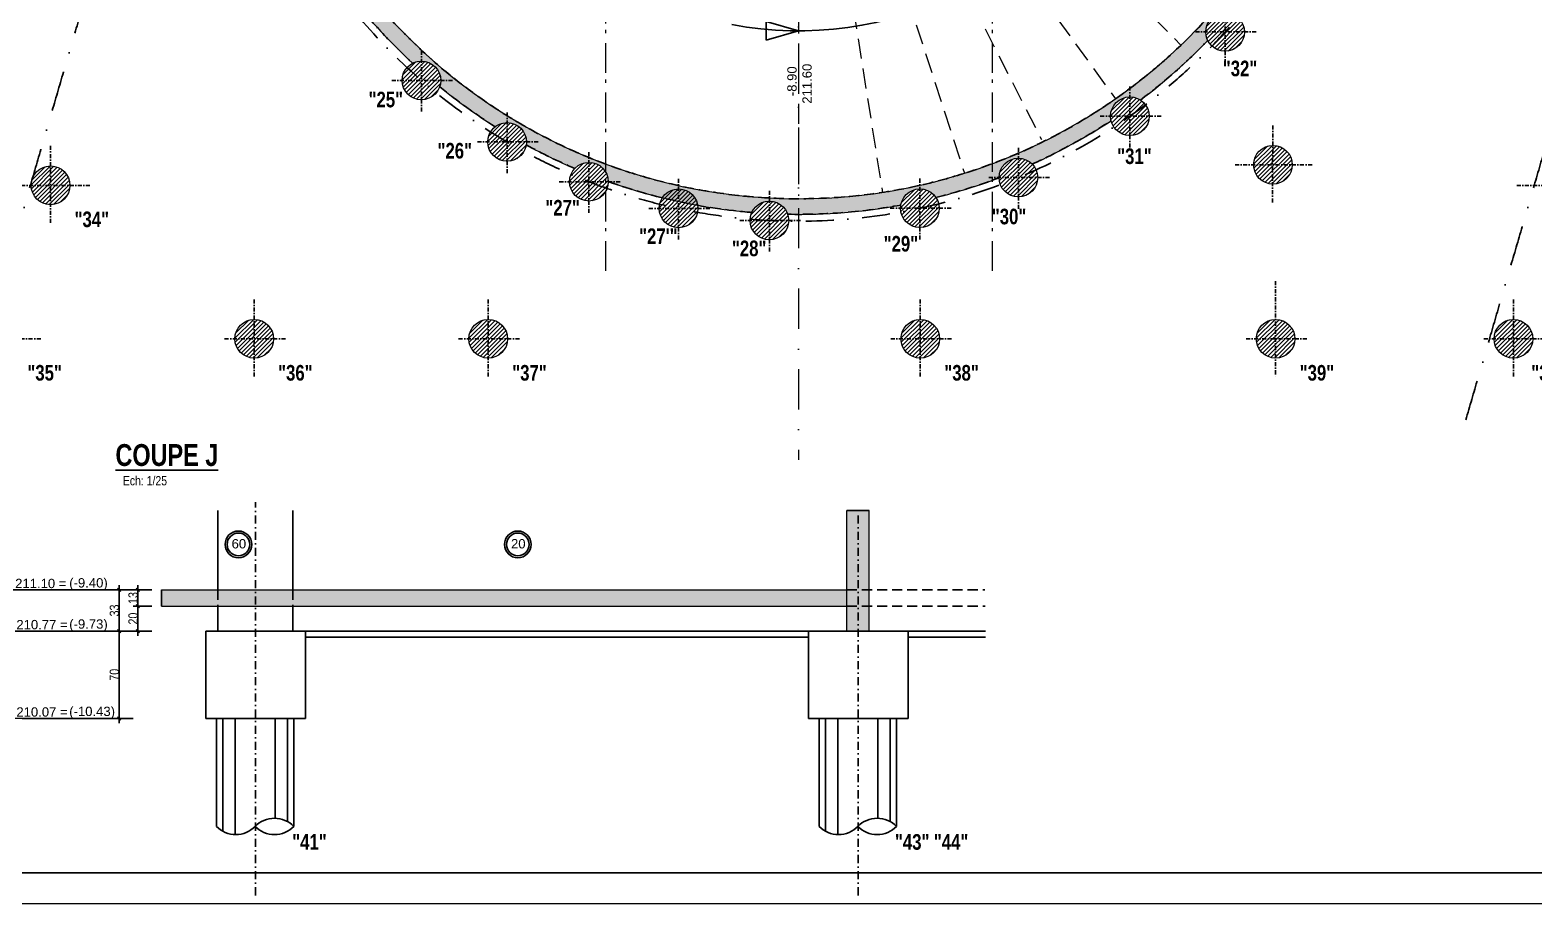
# Model space of a CAD drawing. Header units: centimetres. Extents: x 0 to 26456, y -12469 to -8269.
# Drawn here: x 16620 to 19030, y -12469 to -11069 of the extents above; entities that cross this region are included whole.
import ezdxf
from ezdxf.enums import TextEntityAlignment as Align

# ---------------------------------------------------------------- set-up
doc = ezdxf.new("R2010")
doc.units = ezdxf.units.CM
doc.header["$LTSCALE"] = 25.4
doc.header["$PDMODE"] = 1
doc.header["$PDSIZE"] = -2
for name, pattern in [('CACHEX2', [19.05, 12.7, -6.35]), ('Style de ligne -6', [1.04164, 0.625, -0.20828, 0.06943, -0.13893]), ('TIRETPTX2', [50.8, 25.4, -12.7, 0, -12.7])]:
    doc.linetypes.add(name, pattern=pattern)
for name, color, linetype in [('01_cote_gen', 4, 'Continuous'), ('01_linteaux', 2, 'Continuous'), ('01_murs_sup', 2, 'CACHEX2'), ('01_poch_murs', 253, 'Continuous'), ('01_texte', 230, 'Continuous'), ('AA_COTES', 2, 'Continuous')]:
    doc.layers.add(name, color=color, linetype=linetype)
for name, color, linetype, lineweight in [('01_murs_coup', 5, 'Continuous', 60), ('01_PIEUX', 5, 'Continuous', 60), ('B Général', 7, 'Continuous', 5)]:
    doc.layers.add(name, color=color, linetype=linetype, lineweight=lineweight)
doc.styles.add('impact', font='impact.ttf')
doc.styles.add('MATTE_TXT', font='arial.ttf')
doc.styles.add('STYLE2', font='ARIALN.TTF')
doc.dimstyles.new('JB25', dxfattribs={"dimscale": 0.1, "dimtxt": 150, "dimasz": 15, "dimexe": 0.1, "dimexo": 0.1, "dimgap": 0.09, "dimtad": 1, "dimdec": 1, "dimlfac": 0.5, "dimdsep": 46, "dimtxsty": 'STYLE2', "dimblk1": 'BOND_G', "dimblk2": 'BOND_D', "dimsah": 1, "dimcen": 1.5, "dimdle": 0.01, "dimse1": 1, "dimse2": 1, "dimclrd": 4, "dimclre": 2, "dimclrt": 6, "dimazin": 2, "dimtfac": 2.333333, "dimtdec": 1, "dimtix": 1, "dimtmove": 2, "dimatfit": 3, "dimldrblk": 'BOND_G', "dimfxl": 1, "dimtolj": 1, "dimtzin": 0, "dimarcsym": 0})

# ---------------------------------------------------------------- blocks, each defined once
blk = doc.blocks.new('BOND_G')
at = {"layer": 'AA_COTES', "color": 0}
for p, q in [((5, 0), (-5, 0)), ((1.8, 1.8), (-1.8, -1.8)), ((0, -5), (0, 15))]:
    blk.add_line(p, q, dxfattribs=at)
blk = doc.blocks.new('BOND_D')
at = {"layer": 'AA_COTES', "color": 0}
for p, q in [((5, 0), (-5, 0)), ((-1.8, -1.8), (1.8, 1.8)), ((0, 5), (0, -15))]:
    blk.add_line(p, q, dxfattribs=at)
blk = doc.blocks.new('*D297')
at = {"layer": '01_cote_gen', "color": 4, "lineweight": -2, "ltscale": 3, "transparency": 16777216}
blk.add_line((16763.1, -12170.4), (16763.1, -12033.4), dxfattribs=at)
at = {"layer": 'Defpoints', "color": 0, "ltscale": 3, "transparency": 16777216}
for p in [(16763.1, -12031.9), (16901.6, -12031.9), (16901.6, -12171.9)]:
    blk.add_point(p, dxfattribs=at)
at = {"layer": '01_cote_gen', "color": 4, "lineweight": -2, "ltscale": 3, "transparency": 16777216, "xscale": 1.5, "yscale": 1.5, "zscale": 1.5}
for name, p, rotation in [('BOND_D', (16763.1, -12031.9), 90), ('BOND_G', (16763.1, -12171.9), 270)]:
    blk.add_blockref(name, p, dxfattribs=dict(at, rotation=rotation))
at = {"layer": '01_cote_gen', "color": 6, "ltscale": 3, "transparency": 16777216, "insert": (16755.4, -12101.9), "char_height": 15, "attachment_point": 5, "rotation": 90, "style": 'STYLE2'}
blk.add_mtext('\\A1;70', dxfattribs=at)
blk = doc.blocks.new('*D298')
at = {"layer": '01_cote_gen', "color": 4, "lineweight": -2, "ltscale": 3, "transparency": 16777216}
blk.add_line((16763.1, -12030.4), (16763.1, -11967.4), dxfattribs=at)
at = {"layer": 'Defpoints', "color": 0, "ltscale": 3, "transparency": 16777216}
for p in [(16763.1, -11965.9), (16863.3, -11965.9), (16785.6, -12031.9)]:
    blk.add_point(p, dxfattribs=at)
at = {"layer": '01_cote_gen', "color": 4, "lineweight": -2, "ltscale": 3, "transparency": 16777216, "xscale": 1.5, "yscale": 1.5, "zscale": 1.5}
for name, p, rotation in [('BOND_D', (16763.1, -11965.9), 90), ('BOND_G', (16763.1, -12031.9), 270)]:
    blk.add_blockref(name, p, dxfattribs=dict(at, rotation=rotation))
at = {"layer": '01_cote_gen', "color": 6, "ltscale": 3, "transparency": 16777216, "insert": (16755.4, -11998.9), "char_height": 15, "attachment_point": 5, "rotation": 90, "style": 'STYLE2'}
blk.add_mtext('\\A1;33', dxfattribs=at)
blk = doc.blocks.new('*D299')
at = {"layer": '01_cote_gen', "color": 4, "lineweight": -2, "ltscale": 3, "transparency": 16777216}
blk.add_line((16793, -12030.4), (16793, -11993.4), dxfattribs=at)
at = {"layer": 'Defpoints', "color": 0, "ltscale": 3, "transparency": 16777216}
for p in [(16793, -11991.9), (16909.1, -11991.9), (16909.1, -12031.9)]:
    blk.add_point(p, dxfattribs=at)
at = {"layer": '01_cote_gen', "color": 4, "lineweight": -2, "ltscale": 3, "transparency": 16777216, "xscale": 1.5, "yscale": 1.5, "zscale": 1.5}
for name, p, rotation in [('BOND_D', (16793, -11991.9), 90), ('BOND_G', (16793, -12031.9), 270)]:
    blk.add_blockref(name, p, dxfattribs=dict(at, rotation=rotation))
at = {"layer": '01_cote_gen', "color": 6, "ltscale": 3, "transparency": 16777216, "insert": (16785.4, -12011.9), "char_height": 15, "attachment_point": 5, "rotation": 90, "style": 'STYLE2'}
blk.add_mtext('\\A1;20', dxfattribs=at)
blk = doc.blocks.new('*D300')
at = {"layer": '01_cote_gen', "color": 4, "lineweight": -2, "ltscale": 3, "transparency": 16777216}
blk.add_line((16793, -11990.4), (16793, -11967.4), dxfattribs=at)
at = {"layer": 'Defpoints', "color": 0, "ltscale": 3, "transparency": 16777216}
for p in [(16793, -11965.9), (16876.7, -11965.9), (16876.7, -11991.9)]:
    blk.add_point(p, dxfattribs=at)
at = {"layer": '01_cote_gen', "color": 4, "lineweight": -2, "ltscale": 3, "transparency": 16777216, "xscale": 1.5, "yscale": 1.5, "zscale": 1.5}
for name, p, rotation in [('BOND_D', (16793, -11965.9), 90), ('BOND_G', (16793, -11991.9), 270)]:
    blk.add_blockref(name, p, dxfattribs=dict(at, rotation=rotation))
at = {"layer": '01_cote_gen', "color": 6, "ltscale": 3, "transparency": 16777216, "insert": (16785.4, -11978.9), "char_height": 15, "attachment_point": 5, "rotation": 90, "style": 'STYLE2'}
blk.add_mtext('\\A1;13', dxfattribs=at)

msp = doc.modelspace()

# ---------------------------------------------------------------- hatches: boundary and pattern name
at = {"layer": '01_murs_sup', "ltscale": 3}
h = msp.add_hatch(dxfattribs=at)
h.set_pattern_fill('DASH', color=256, scale=2.5, angle=135)
h.set_pattern_definition([(135, (-18475.379, -6e-11), (-11.2253202, 9e-16), [7.9375, -7.9375])])
h.paths.add_polyline_path([(18720.81, -10726.32), (18720.82, -10629.26), (18909.34, -10629.26), (18909.34, -10613.26), (18720.82, -10613.26), (18720.82, -10479.62), (18700.82, -10479.62), (18700.82, -10629.26), (18700.82, -10706.26, -0.3316166), (17851.81, -11338.92), (17851.81, -11363.92, 0.0452602), (18015.72, -11349.05, -0.6784921), (18072.04, -11336.9, 0.0290858), (18173.13, -11305.37, -0.6786651), (18226.38, -11283.35, 0.0396314), (18352.71, -11213.85, -0.0588917), (18351.86, -11206.62, -0.5957939), (18399.81, -11180.67, 0.0395919), (18507.67, -11085.19, -0.1147068), (18504.49, -11071.52, -0.5230756), (18546.32, -11042.47, 0.1000911)])
h.paths.add_polyline_path([(16981.4, -10618.44), (16978.05, -10479.62), (16953.04, -10479.62), (16955.93, -10599.33, -0.3287556), (16977.76, -10628.94, -0.2553953), (16963.51, -10655.03, 0.0607162), (17038.06, -10862.48, -0.4496334), (17072.75, -10893.26, -0.1753609), (17065.57, -10913.1, 0.0183685), (17101.47, -10969.56, -0.4913803), (17140.32, -10999.55, -0.1403271), (17135.63, -11015.96, 0.0395373), (17233.18, -11121.67, -0.562063), (17278.43, -11149.21, -0.0842861), (17276.69, -11159.44, 0.0301172), (17365.74, -11223.41, -0.6241365), (17415.77, -11247.88, -0.0381852), (17415.41, -11252.6, 0.0237593), (17493.25, -11290.39, -0.6784921), (17546.9, -11311.38, 0.0648347), (17776.91, -11360.84, -0.6784921), (17834.45, -11363.76, 0.004763), (17851.81, -11363.92), (17851.81, -11338.92, -0.3601863)])
at = {"layer": '01_poch_murs', "ltscale": 3}
h = msp.add_hatch(color=256, dxfattribs=at)
h.dxf.hatch_style = 1
h.paths.add_polyline_path([(17150.37, -9860.97), (17144.26, -9860.97, -0.3180508), (17117.12, -9884.34), (17090.47, -9973.14, -0.2237955), (17101.73, -9997.05, -0.098973), (17099.35, -10008.97), (17105.92, -10008.97)])
h.paths.add_polyline_path([(17105.92, -10008.97), (17099.35, -10008.97, -0.2738205), (17074.05, -10027.87), (17047.32, -10116.96, -0.220612), (17058.29, -10140.62, -0.3797029), (17030.98, -10171.4), (17004.37, -10260.09, -0.2332342), (17016.51, -10284.68, -0.3935894), (16987.7, -10315.61), (16961.22, -10403.76, -0.2331529), (16973.35, -10428.35, -0.3194979), (16952.51, -10457.64), (16953.04, -10479.62), (16978.05, -10479.62), (16977.04, -10438), (17063.88, -10148.9, -0.2017053), (17065, -10145.19)])
h.paths.add_polyline_path([(16978.05, -10479.62), (16953.04, -10479.62), (16955.93, -10599.33, -0.2401934), (16976.11, -10618.97), (16981.42, -10618.97)])
h.paths.add_polyline_path([(16981.5, -10618.97), (16976.11, -10618.97, -0.0820807), (16977.76, -10628.94, -0.2553953), (16963.51, -10655.03, 0.0607162), (17038.06, -10862.48, -0.4275821), (17072.67, -10890.97), (17081.67, -10890.97, -0.0823425)])
h.paths.add_polyline_path([(17081.67, -10890.97), (17072.67, -10890.97, -0.0184954), (17072.75, -10893.26, -0.1753609), (17065.57, -10913.1, 0.0183685), (17101.47, -10969.56, -0.4913803), (17140.32, -10999.55, -0.1403271), (17135.63, -11015.96, 0.0395373), (17233.18, -11121.67, -0.562063), (17278.43, -11149.21, -0.0842861), (17276.69, -11159.44, 0.0301172), (17365.74, -11223.41, -0.6241365), (17415.77, -11247.88, -0.0381852), (17415.41, -11252.6, 0.0237593), (17493.25, -11290.39, -0.5039318), (17542.76, -11296.07), (17542.76, -11283.28, -0.1761229)])
h.paths.add_polyline_path([(17542.76, -11283.28), (17542.76, -11296.07, -0.1300831), (17546.9, -11311.38, 0.0648347), (17776.91, -11360.84, -0.6784921), (17834.45, -11363.76, 0.004763), (17851.81, -11363.92), (17851.81, -11338.92, -0.0893124)])
h.paths.add_polyline_path([(18072.04, -11336.9, 0.0260462), (18162.75, -11309.21), (18162.75, -11282.57, -0.0898896), (17851.81, -11338.92), (17851.81, -11363.92, 0.0452602), (18015.72, -11349.05, -0.6784921)])
edge = h.paths.add_edge_path()
edge.add_line((17310.68, -9376.73), (17287.62, -9366.99))
edge.add_arc((18368.61, -9894.24), 1202.73, 153.99932, 155.85521)
edge.add_arc((17249.48, -9424.48), 31, 0, 45.76044, ccw=False)
edge.add_arc((17249.48, -9424.48), 31, -91.30112, 0, ccw=False)
edge.add_arc((18368.61, -9894.24), 1202.73, 158.60411, 160.75961)
edge.add_line((17233.07, -9497.9), (17208.6, -9579.46))
edge.add_arc((17189.66, -9604), 31, 0, 52.34448, ccw=False)
edge.add_arc((17189.66, -9604), 31, -85.7487, 0, ccw=False)
edge.add_line((17191.95, -9634.92), (17176.77, -9685.53))
edge.add_arc((17157.61, -9709.91), 31, 0, 51.83882, ccw=False)
edge.add_arc((17157.61, -9709.91), 31, -85.24304, 0, ccw=False)
edge.add_line((17160.19, -9740.8), (17133.62, -9829.33))
edge.add_arc((17114.17, -9853.48), 31, 0, 51.15047, ccw=False)
edge.add_arc((17114.17, -9853.48), 31, -13.98144, 0, ccw=False)
edge.add_line((17144.26, -9860.97), (17150.37, -9860.97))
edge.add_line((17150.37, -9860.97), (17258.65, -9500.52))
edge.add_arc((18368.61, -9894.24), 1177.73, 153.93352, 160.46959, ccw=False)
h = msp.add_hatch(color=256, dxfattribs=at)
h.dxf.hatch_style = 1
h.paths.add_polyline_path([(18616.82, -10947.57), (18616.82, -11033.26), (18720.82, -11033.26), (18720.82, -10903.22), (18700.88, -10903.22), (18700.82, -11013.26), (18636.82, -11013.26), (18636.82, -10903.22), (18700.82, -10903.22), (18700.82, -10890.97), (18616.82, -10890.97), (18616.82, -10899.85, -0.1725507), (18162.75, -11282.57), (18162.75, -11309.21, 0.0030373), (18173.13, -11305.37, -0.0034591), (18173.13, -11304.94, -0.6736246), (18226.38, -11283.35, 0.0396314), (18352.71, -11213.85, -0.0588917), (18351.86, -11206.62, -0.5957939), (18399.81, -11180.67, 0.0395919), (18507.67, -11085.19, -0.1147068), (18504.49, -11071.52, -0.5230756), (18546.32, -11042.47, 0.0324782)])
h.paths.add_polyline_path([(18700.82, -10878.22), (18616.82, -10878.22), (18616.82, -10890.97), (18700.82, -10890.97)])
at = {"layer": '01_poch_murs'}
h = msp.add_hatch(dxfattribs=at)
h.set_pattern_fill('ANSI31', color=256, scale=1.5)
h.set_pattern_definition([(45, (326.797, -2368.2505), (-3.367596, 3.367596), [])])
h.paths.add_polyline_path([(18535.49, -11040.52, 0.4142136), (18504.49, -11071.52), (18535.49, -11071.52)])
h.paths.add_polyline_path([(18535.49, -11071.52), (18504.49, -11071.52, 0.4142136), (18535.49, -11102.52)])
h.paths.add_polyline_path([(18535.49, -11040.52), (18535.49, -11071.52), (18566.49, -11071.52, 0.4142136)])
h.paths.add_polyline_path([(18566.49, -11071.52), (18535.49, -11071.52), (18535.49, -11102.52, 0.4142136)])
h = msp.add_hatch(dxfattribs=at)
h.set_pattern_fill('ANSI31', color=256, scale=1.5)
h.set_pattern_definition([(45, (-961.266, -2445.938), (-3.367596, 3.367596), [])])
h.paths.add_polyline_path([(17247.43, -11118.21, 0.4142136), (17216.43, -11149.21), (17247.43, -11149.21)])
h.paths.add_polyline_path([(17247.43, -11149.21), (17216.43, -11149.21, 0.4142136), (17247.43, -11180.21)])
h.paths.add_polyline_path([(17247.43, -11118.21), (17247.43, -11149.21), (17278.43, -11149.21, 0.4142136)])
h.paths.add_polyline_path([(17278.43, -11149.21), (17247.43, -11149.21), (17247.43, -11180.21, 0.4142136)])
h = msp.add_hatch(dxfattribs=at)
h.set_pattern_fill('ANSI31', color=256, scale=1.5)
h.set_pattern_definition([(45, (174.166, -2503.357), (-3.367596, 3.367596), [])])
h.paths.add_polyline_path([(18382.86, -11175.62, 0.4142136), (18351.86, -11206.62), (18382.86, -11206.62)])
h.paths.add_polyline_path([(18382.86, -11206.62), (18351.86, -11206.62, 0.4142136), (18382.86, -11237.62)])
h.paths.add_polyline_path([(18382.86, -11175.62), (18382.86, -11206.62), (18413.86, -11206.62, 0.4142136)])
h.paths.add_polyline_path([(18413.86, -11206.62), (18382.86, -11206.62), (18382.86, -11237.62, 0.4142136)])
h = msp.add_hatch(dxfattribs=at)
h.set_pattern_fill('ANSI31', color=256, scale=1.5)
h.set_pattern_definition([(45, (-823.922, -2544.6157), (-3.367596, 3.367596), [])])
h.paths.add_polyline_path([(17384.77, -11216.88, 0.4142136), (17353.77, -11247.88), (17384.77, -11247.88)])
h.paths.add_polyline_path([(17384.77, -11247.88), (17353.77, -11247.88, 0.4142136), (17384.77, -11278.88)])
h.paths.add_polyline_path([(17384.77, -11216.88), (17384.77, -11247.88), (17415.77, -11247.88, 0.4142136)])
h.paths.add_polyline_path([(17415.77, -11247.88), (17384.77, -11247.88), (17384.77, -11278.88, 0.4142136)])
h = msp.add_hatch(dxfattribs=at)
h.set_pattern_fill('ANSI31', color=256, scale=1.5)
h.set_pattern_definition([(45, (403.5276, -2581.143), (-3.367596, 3.367596), [])])
h.paths.add_polyline_path([(18612.22, -11253.41, 0.4142136), (18581.22, -11284.41), (18612.22, -11284.41)])
h.paths.add_polyline_path([(18612.22, -11284.41), (18581.22, -11284.41, 0.4142136), (18612.22, -11315.41)])
h.paths.add_polyline_path([(18612.22, -11253.41), (18612.22, -11284.41), (18643.22, -11284.41, 0.4142136)])
h.paths.add_polyline_path([(18643.22, -11284.41), (18612.22, -11284.41), (18612.22, -11315.41, 0.4142136)])
h = msp.add_hatch(dxfattribs=at)
h.set_pattern_fill('ANSI31', color=256, scale=1.5)
h.set_pattern_definition([(45, (-4.5607, -2601.6747), (-3.367596, 3.367596), [])])
h.paths.add_polyline_path([(18204.13, -11273.94, 0.4142136), (18173.13, -11304.94), (18204.13, -11304.94)])
h.paths.add_polyline_path([(18204.13, -11304.94), (18173.13, -11304.94, 0.4142136), (18204.13, -11335.94)])
h.paths.add_polyline_path([(18204.13, -11273.94), (18204.13, -11304.94), (18235.13, -11304.94, 0.4142136)])
h.paths.add_polyline_path([(18235.13, -11304.94), (18204.13, -11304.94), (18204.13, -11335.94, 0.4142136)])
h = msp.add_hatch(dxfattribs=at)
h.set_pattern_fill('ANSI31', color=256, scale=1.5)
h.set_pattern_definition([(45, (-1555.6746, -2614.154), (-3.367596, 3.367596), [])])
h.paths.add_polyline_path([(16653.02, -11286.42, 0.4142136), (16622.02, -11317.42), (16653.02, -11317.42)])
h.paths.add_polyline_path([(16653.02, -11317.42), (16622.02, -11317.42, 0.4142136), (16653.02, -11348.42)])
h.paths.add_polyline_path([(16653.02, -11286.42), (16653.02, -11317.42), (16684.02, -11317.42, 0.4142136)])
h.paths.add_polyline_path([(16684.02, -11317.42), (16653.02, -11317.42), (16653.02, -11348.42, 0.4142136)])
h = msp.add_hatch(dxfattribs=at)
h.set_pattern_fill('ANSI31', color=256, scale=1.5)
h.set_pattern_definition([(45, (-692.791, -2608.289), (-3.367596, 3.367596), [])])
h.paths.add_polyline_path([(17515.9, -11280.56, 0.4142136), (17484.9, -11311.56), (17515.9, -11311.56)])
h.paths.add_polyline_path([(17515.9, -11311.56), (17484.9, -11311.56, 0.4142136), (17515.9, -11342.56)])
h.paths.add_polyline_path([(17515.9, -11280.56), (17515.9, -11311.56), (17546.9, -11311.56, 0.4142136)])
h.paths.add_polyline_path([(17546.9, -11311.56), (17515.9, -11311.56), (17515.9, -11342.56, 0.4142136)])
h = msp.add_hatch(dxfattribs=at)
h.set_pattern_fill('ANSI31', color=256, scale=1.5)
h.set_pattern_definition([(45, (-549.159, -2651.016), (-3.367596, 3.367596), [])])
h.paths.add_polyline_path([(17659.53, -11323.28, 0.4142136), (17628.53, -11354.28), (17659.53, -11354.28)])
h.paths.add_polyline_path([(17659.53, -11354.28), (17628.53, -11354.28, 0.4142136), (17659.53, -11385.28)])
h.paths.add_polyline_path([(17659.53, -11323.28), (17659.53, -11354.28), (17690.53, -11354.28, 0.4142136)])
h.paths.add_polyline_path([(17690.53, -11354.28), (17659.53, -11354.28), (17659.53, -11385.28, 0.4142136)])
h = msp.add_hatch(dxfattribs=at)
h.set_pattern_fill('ANSI31', color=256, scale=1.5)
h.set_pattern_definition([(45, (-162.395, -2650.908), (-3.367596, 3.367596), [])])
h.paths.add_polyline_path([(18046.3, -11323.18, 0.4142136), (18015.3, -11354.18), (18046.3, -11354.18)])
h.paths.add_polyline_path([(18046.3, -11354.18), (18015.3, -11354.18, 0.4142136), (18046.3, -11385.18)])
h.paths.add_polyline_path([(18046.3, -11323.18), (18046.3, -11354.18), (18077.3, -11354.18, 0.4142136)])
h.paths.add_polyline_path([(18077.3, -11354.18), (18046.3, -11354.18), (18046.3, -11385.18, 0.4142136)])
h = msp.add_hatch(dxfattribs=at)
h.set_pattern_fill('ANSI31', color=256, scale=1.5)
h.set_pattern_definition([(45, (-403.591, -2670.4714), (-3.367596, 3.367596), [])])
h.paths.add_polyline_path([(17805.1, -11342.74, 0.4142136), (17774.1, -11373.74), (17805.1, -11373.74)])
h.paths.add_polyline_path([(17805.1, -11373.74), (17774.1, -11373.74, 0.4142136), (17805.1, -11404.74)])
h.paths.add_polyline_path([(17805.1, -11342.74), (17805.1, -11373.74), (17836.1, -11373.74, 0.4142136)])
h.paths.add_polyline_path([(17836.1, -11373.74), (17805.1, -11373.74), (17805.1, -11404.74, 0.4142136)])
h = msp.add_hatch(dxfattribs=at)
h.set_pattern_fill('ANSI31', color=256, scale=1.5)
h.set_pattern_definition([(45, (-1229.265, -2860.177), (-3.367596, 3.367596), [])])
h.paths.add_polyline_path([(16979.43, -11532.44, 0.4142136), (16948.43, -11563.44), (16979.43, -11563.44)])
h.paths.add_polyline_path([(16979.43, -11563.44), (16948.43, -11563.44, 0.4142136), (16979.43, -11594.44)])
h.paths.add_polyline_path([(16979.43, -11532.44), (16979.43, -11563.44), (17010.43, -11563.44, 0.4142136)])
h.paths.add_polyline_path([(17010.43, -11563.44), (16979.43, -11563.44), (16979.43, -11594.44, 0.4142136)])
h = msp.add_hatch(dxfattribs=at)
h.set_pattern_fill('ANSI31', color=256, scale=1.5)
h.set_pattern_definition([(45, (-854.217, -2860.177), (-3.367596, 3.367596), [])])
h.paths.add_polyline_path([(17354.48, -11532.44, 0.4142136), (17323.48, -11563.44), (17354.48, -11563.44)])
h.paths.add_polyline_path([(17354.48, -11563.44), (17323.48, -11563.44, 0.4142136), (17354.48, -11594.44)])
h.paths.add_polyline_path([(17354.48, -11532.44), (17354.48, -11563.44), (17385.48, -11563.44, 0.4142136)])
h.paths.add_polyline_path([(17385.48, -11563.44), (17354.48, -11563.44), (17354.48, -11594.44, 0.4142136)])
h = msp.add_hatch(dxfattribs=at)
h.set_pattern_fill('ANSI31', color=256, scale=1.5)
h.set_pattern_definition([(45, (-161.6947, -2860.177), (-3.367596, 3.367596), [])])
h.paths.add_polyline_path([(18047, -11532.44, 0.4142136), (18016, -11563.44), (18047, -11563.44)])
h.paths.add_polyline_path([(18047, -11563.44), (18016, -11563.44, 0.4142136), (18047, -11594.44)])
h.paths.add_polyline_path([(18047, -11532.44), (18047, -11563.44), (18078, -11563.44, 0.4142136)])
h.paths.add_polyline_path([(18078, -11563.44), (18047, -11563.44), (18047, -11594.44, 0.4142136)])
h = msp.add_hatch(dxfattribs=at)
h.set_pattern_fill('ANSI31', color=256, scale=1.5)
h.set_pattern_definition([(45, (407.8276, -2860.177), (-3.367596, 3.367596), [])])
h.paths.add_polyline_path([(18616.52, -11532.44, 0.4142136), (18585.52, -11563.44), (18616.52, -11563.44)])
h.paths.add_polyline_path([(18616.52, -11563.44), (18585.52, -11563.44, 0.4142136), (18616.52, -11594.44)])
h.paths.add_polyline_path([(18616.52, -11532.44), (18616.52, -11563.44), (18647.52, -11563.44, 0.4142136)])
h.paths.add_polyline_path([(18647.52, -11563.44), (18616.52, -11563.44), (18616.52, -11594.44, 0.4142136)])
h = msp.add_hatch(dxfattribs=at)
h.set_pattern_fill('ANSI31', color=256, scale=1.5)
h.set_pattern_definition([(45, (788.9525, -2860.177), (-3.367596, 3.367596), [])])
h.paths.add_polyline_path([(18997.64, -11532.44, 0.4142136), (18966.64, -11563.44), (18997.64, -11563.44)])
h.paths.add_polyline_path([(18997.64, -11563.44), (18966.64, -11563.44, 0.4142136), (18997.64, -11594.44)])
h.paths.add_polyline_path([(18997.64, -11532.44), (18997.64, -11563.44), (19028.64, -11563.44, 0.4142136)])
h.paths.add_polyline_path([(19028.64, -11563.44), (18997.64, -11563.44), (18997.64, -11594.44, 0.4142136)])
at = {"layer": '01_poch_murs', "ltscale": 3}
h = msp.add_hatch(color=256, dxfattribs=at)
h.dxf.hatch_style = 1
h.paths.add_polyline_path([(17929.27, -11965.92), (16830.6, -11965.92), (16830.6, -11991.92), (17929.27, -11991.92)])
h.paths.add_polyline_path([(17965.27, -11838.61), (17929.27, -11838.61), (17929.27, -12031.92), (17965.27, -12031.92)])

# ---------------------------------------------------------------- linework, layer by layer
at = {"layer": '01_linteaux', "linetype": 'TIRETPTX2', "ltscale": 0.01}
for p, q in [((18535.49, -11121.52), (18535.49, -11021.52)), ((18585.49, -11071.52), (18485.49, -11071.52)), ((17247.43, -11199.21), (17247.43, -11099.21)), ((17297.43, -11149.21), (17197.43, -11149.21)), ((18382.86, -11256.62), (18382.86, -11156.62)), ((17384.77, -11297.88), (17384.77, -11197.88)), ((18432.86, -11206.62), (18332.86, -11206.62)), ((18611.81, -11221.25), (18611.61, -11347.57)), ((16653.12, -11254.26), (16652.92, -11380.58)), ((17434.77, -11247.88), (17334.77, -11247.88)), ((18204.13, -11354.94), (18204.13, -11254.94)), ((17515.9, -11361.56), (17515.9, -11261.56)), ((18674.86, -11284.41), (18548.55, -11284.41)), ((16716.18, -11317.42), (16589.86, -11317.42)), ((17565.9, -11311.56), (17465.9, -11311.56)), ((17659.53, -11404.28), (17659.53, -11304.28)), ((17805.1, -11423.74), (17805.1, -11323.74)), ((18046.3, -11404.18), (18046.3, -11304.18)), ((18254.13, -11304.94), (18154.13, -11304.94)), ((19126.41, -11317.42), (19000.09, -11317.42)), ((17709.53, -11354.28), (17609.53, -11354.28)), ((17855.1, -11373.74), (17755.1, -11373.74)), ((18096.3, -11354.18), (17996.3, -11354.18)), ((18616.52, -11470.9), (18616.52, -11626.6)), ((16979.63, -11500.29), (16979.43, -11626.6)), ((17354.48, -11500.29), (17354.48, -11626.6)), ((18047, -11500.29), (18047, -11626.6)), ((18997.64, -11500.29), (18997.64, -11626.6)), ((16637.31, -11563.44), (16537.31, -11563.44)), ((17029.43, -11563.44), (16929.43, -11563.44)), ((17404.48, -11563.44), (17304.48, -11563.44)), ((18097, -11563.44), (17997, -11563.44)), ((18666.52, -11563.44), (18566.52, -11563.44)), ((19047.54, -11563.44), (18947.54, -11563.44))]:
    msp.add_line(p, q, dxfattribs=at)
at = {"layer": '01_linteaux', "linetype": 'TIRETPTX2', "ltscale": 0.02}
for p, q in [((16981.27, -12455.54), (16981.27, -11825.22)), ((17947.27, -12455.54), (17947.27, -11843.07))]:
    msp.add_line(p, q, dxfattribs=at)
at = {"layer": '01_linteaux'}
for p, q in [((16921.27, -11965.92), (16921.27, -11838.61)), ((17041.27, -11965.92), (17041.27, -11838.61)), ((16921.27, -12031.92), (16921.27, -11991.92)), ((17041.27, -12031.92), (17041.27, -11991.92)), ((16901.64, -12031.92), (17061.63, -12031.92)), ((16901.64, -12031.92), (16901.64, -12171.92)), ((17061.63, -12031.92), (17061.63, -12171.92)), ((17061.63, -12031.92), (17867.64, -12031.92)), ((17061.63, -12041.92), (17867.64, -12041.92)), ((17867.64, -12031.92), (18027.63, -12031.92)), ((17867.64, -12031.92), (17867.64, -12171.92)), ((18027.63, -12031.92), (18027.63, -12171.92)), ((18027.63, -12031.92), (18151.25, -12031.92)), ((18027.63, -12041.92), (18151.25, -12041.92)), ((17061.63, -12171.92), (16901.64, -12171.92)), ((16918.91, -12345.09), (16918.91, -12171.92)), ((17042.91, -12345.09), (17042.91, -12171.92)), ((18027.63, -12171.92), (17867.64, -12171.92)), ((17884.91, -12345.09), (17884.91, -12171.92)), ((18008.91, -12345.09), (18008.91, -12171.92))]:
    msp.add_line(p, q, dxfattribs=at)
at = {"layer": '01_linteaux', "linetype": 'CACHEX2', "ltscale": 0.05}
for p, q in [((16921.27, -11965.92), (16921.27, -11991.92)), ((17041.27, -11965.92), (17041.27, -11991.92)), ((17929.27, -11965.92), (18150.42, -11965.92)), ((17929.27, -11991.92), (18150.71, -11991.92))]:
    msp.add_line(p, q, dxfattribs=at)
at = {"layer": '01_linteaux', "linetype": 'TIRETPTX2', "ltscale": 0.07}
msp.add_arc((17851.81, -10452.92), 922, 186.43891, 321.92875, dxfattribs=at)
at = {"layer": '01_linteaux'}
for centre, start, end in [((17011.91, -12375.23), 44.19387, 135.80613), ((17977.91, -12375.23), 44.19387, 135.80613), ((16949.91, -12314.95), 224.19387, 315.80613), ((17011.91, -12314.95), 224.19387, 315.80613), ((17915.91, -12314.95), 224.19387, 315.80613), ((17977.91, -12314.95), 224.19387, 315.80613)]:
    msp.add_arc(centre, 43.24, start, end, dxfattribs=at)
at = {"layer": '01_linteaux', "color": 5, "linetype": 'TIRETPTX2', "ltscale": 0.1}
for points in [[(16511.01, -11693.5), (16665.31, -11164.79), (16819.61, -10636.08)], [(18921.24, -11693.5), (19075.54, -11164.79), (19229.84, -10636.08)]]:
    msp.add_open_spline(points, degree=2, dxfattribs=at)
at = {"layer": '01_murs_coup', "linetype": 'TIRETPTX2', "lineweight": 5, "ltscale": 0.1}
msp.add_line((17851.81, -8383.82), (17851.81, -11757.53), dxfattribs=at)
at = {"layer": '01_murs_coup', "linetype": 'Continuous', "lineweight": 5}
for p, q in [((17929.27, -12031.92), (17929.27, -11838.61)), ((17965.27, -12031.92), (17965.27, -11838.61)), ((16830.6, -11965.92), (17929.27, -11965.92)), ((16830.6, -11991.92), (17929.27, -11991.92)), ((25405.97, -12469.29), (13955.97, -12469.29))]:
    msp.add_line(p, q, dxfattribs=at)
for radius, start, end in [(886, 190.7667, 329.70605), (911, 218.17319, 227.22976), (911, 306.98025, 316.0493), (911, 230.85374, 237.75402), (911, 294.27818, 303.35627), (911, 241.378, 246.82221), (911, 250.44619, 265.28443), (911, 283.98977, 290.65386), (911, 268.90841, 280.36579)]:
    msp.add_arc((17851.81, -10452.92), radius, start, end, dxfattribs=at)
at = {"layer": '01_murs_sup', "ltscale": 0.05}
for radius, start, end in [(886, 190.7667, 343.38551), (911, 218.17319, 227.22976), (911, 306.98025, 316.0493), (911, 230.85374, 237.75402), (911, 294.27818, 303.35627), (911, 241.378, 246.82221), (911, 250.44619, 265.28443), (911, 283.98977, 290.65386), (911, 268.90841, 280.36579)]:
    msp.add_arc((17851.81, -10452.92), radius, start, end, dxfattribs=at)
at = {"layer": '01_PIEUX', "linetype": 'Continuous', "lineweight": 5}
for centre in [(18535.49, -11071.52), (17247.43, -11149.21), (18382.86, -11206.62), (17384.77, -11247.88), (18612.22, -11284.41), (18204.13, -11304.94), (16653.02, -11317.42), (17515.9, -11311.56), (17659.53, -11354.28), (18046.3, -11354.18), (17805.1, -11373.74), (16979.43, -11563.44), (17354.48, -11563.44), (18047, -11563.44), (18616.52, -11563.44), (18997.64, -11563.44)]:
    msp.add_circle(centre, 31, dxfattribs=at)
at = {"layer": '01_poch_murs', "linetype": 'CACHEX2', "lineweight": 5, "ltscale": 0.1}
for p, q in [((18078.08, -10705.89), (18464.81, -11092.63)), ((18039.9, -10738.5), (18359.81, -11178.82)), ((17997.08, -10764.74), (18241.34, -11244.12)), ((17901.86, -10795.68), (17986.28, -11328.66)), ((17950.69, -10783.96), (18117.74, -11298.07)), ((17851.81, -10799.62), (17851.81, -11334.46))]:
    msp.add_line(p, q, dxfattribs=at)
at = {"layer": '01_poch_murs', "ltscale": 3}
for p, q in [((17929.27, -11838.61), (17965.27, -11838.61)), ((16830.6, -11965.92), (16830.6, -11991.92)), ((17929.27, -12031.92), (17965.27, -12031.92))]:
    msp.add_line(p, q, dxfattribs=at)
at = {"layer": '01_poch_murs'}
for p, q in [((16928.91, -12352.74), (16928.91, -12171.92)), ((16948.91, -12358.17), (16948.91, -12171.92)), ((17012.91, -12171.92), (17012.91, -12332)), ((17032.91, -12171.92), (17032.91, -12337.43)), ((17894.91, -12352.74), (17894.91, -12171.92)), ((17914.91, -12358.17), (17914.91, -12171.92)), ((17978.91, -12171.92), (17978.91, -12332)), ((17998.91, -12171.92), (17998.91, -12337.43))]:
    msp.add_line(p, q, dxfattribs=at)
at = {"layer": '01_texte'}
for p, q in [((17851.81, -11069.62), (17799.92, -11054.58)), ((17799.92, -11054.58), (17799.92, -11084.66)), ((17851.81, -11069.62), (17799.92, -11084.66)), ((16755.56, -11965.92), (16579.16, -11965.92)), ((16755.56, -12031.92), (16579.16, -12031.92)), ((16755.56, -12171.92), (16579.16, -12171.92)), ((25405.97, -12419.29), (14005.97, -12419.29))]:
    msp.add_line(p, q, dxfattribs=at)
for centre, radius in [((16954.16, -11892.99), 21.4), ((16954.16, -11892.99), 18.16), ((17401.94, -11892.99), 21.4), ((17401.94, -11892.99), 18.16)]:
    msp.add_circle(centre, radius, dxfattribs=at)
msp.add_arc((17851.81, -10479.62), 590, 259.54261, 186.52425, dxfattribs=at)
at = {"layer": 'B Général', "color": 1, "linetype": 'Style de ligne -6', "lineweight": 13, "ltscale": 3, "true_color": 0xff0000}
for p, q in [((17542.76, -11454.6), (17542.76, -8459.6)), ((18162.75, -11454.6), (18162.75, -8459.6))]:
    msp.add_line(p, q, dxfattribs=at)

# ---------------------------------------------------------------- texts
at = {"layer": '01_texte', "style": 'MATTE_TXT'}
for s, p in [('-8.90', (17848.79, -11174.44)), ('211.60', (17872.92, -11186.56))]:
    msp.add_text(s, height=15, rotation=90, dxfattribs=at).set_placement(p)
at = {"layer": '01_texte', "style": 'impact'}
for s, p in [('"32"', (18559.45, -11150.06)), ('"25"', (17190.35, -11199.87)), ('"26"', (17300.86, -11281.9)), ('"31"', (18390.18, -11290.68)), ('"27"', (17473.72, -11373.31)), ('"34"', (16719.16, -11391.88)), ('"30"', (18189.25, -11387.37)), ('"27\'"', (17627.14, -11419.01)), ('"29"', (18015.89, -11431.03)), ('"28"', (17772.71, -11438.47)), ('"35"', (16643.55, -11637.91)), ('"36"', (17045.37, -11637.91)), ('"37"', (17420.61, -11637.91)), ('"38"', (18113.14, -11637.91)), ('"39"', (18682.66, -11637.91)), ('"35"', (19053.78, -11637.91)), ('"41"', (17068, -12389.91)), ('"43"', (18034, -12389.91)), ('"44"', (18096.33, -12389.91))]:
    msp.add_text(s, height=25, rotation=0, dxfattribs=at).set_placement(p, align=Align.BOTTOM_CENTER)
msp.add_text('%%UCOUPE J', height=35, dxfattribs=at).set_placement((16839.5, -11777.73), align=Align.BOTTOM_CENTER)
at = {"layer": '01_texte', "style": 'MATTE_TXT', "width": 0.8}
msp.add_text('Ech: 1/25', height=15, dxfattribs=at).set_placement((16804.32, -11802.85), align=Align.BOTTOM_CENTER)
at = {"layer": '01_texte', "style": 'MATTE_TXT'}
for s, p in [('60', (16943.23, -11899.44)), ('20', (17391.02, -11899.44)), ('211.10 = ', (16596.31, -11963.09)), ('(-9.40)', (16682.97, -11962.1)), ('210.77 = ', (16598.26, -12029.09)), ('(-9.73)', (16682.97, -12028.1)), ('210.07 = ', (16598.26, -12169.09)), ('(-10.43)', (16682.97, -12168.1))]:
    msp.add_text(s, height=15, dxfattribs=at).set_placement(p)

# ---------------------------------------------------------------- dimensions: what is measured, and where the dimension line sits
at = {"layer": '01_cote_gen', "ltscale": 3}
for base, p1, p2, picture, middle in [((16763.06, -11965.92), (16785.56, -12031.92), (16863.26, -11965.92), '*D298', (16755.39, -11998.92)), ((16793.03, -11965.92), (16876.69, -11991.92), (16876.69, -11965.92), '*D300', (16785.36, -11978.92)), ((16793.03, -11991.92), (16909.11, -12031.92), (16909.11, -11991.92), '*D299', (16785.36, -12011.92)), ((16763.06, -12031.92), (16901.64, -12171.92), (16901.64, -12031.92), '*D297', (16755.39, -12101.92))]:
    dim = msp.add_linear_dim(base=base, p1=p1, p2=p2, angle=90, dimstyle='JB25', dxfattribs=at)
    dim.commit()
    dim.dimension.update_dxf_attribs({"geometry": picture, "text_midpoint": middle})

doc.saveas('drawing.dxf')
